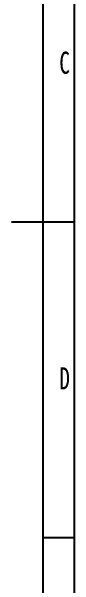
# Model space of a CAD drawing. Header units: millimetres. Extents: x 0 to 420, y 0 to 297.
# Drawn here: x 410 to 420, y 90.9 to 181.9 of the extents above; entities that cross this region are included whole.
import ezdxf

# ---------------------------------------------------------------- set-up
doc = ezdxf.new("R2010")
doc.units = ezdxf.units.MM
for name, color, linetype in [('10', 7, 'Continuous'), ('5', 7, 'Continuous'), ('9', 7, 'Continuous')]:
    doc.layers.add(name, color=color, linetype=linetype)
doc.styles.add('SLDTEXTSTYLE4', font='TXT', dxfattribs={"width": 0.7})

msp = doc.modelspace()

# ---------------------------------------------------------------- linework, layer by layer
at = {"layer": '5', "color": 7, "lineweight": 25}
msp.add_line((415, 5), (415, 292), dxfattribs=at)
at = {"layer": '5', "lineweight": 25}
msp.add_line((420, 148.5), (410, 148.5), dxfattribs=at)
at = {"layer": '5'}
msp.add_line((420, 98.5), (415, 98.5), dxfattribs=at)
at = {"layer": '9', "color": 7}
for p, q in [((420, 148.5), (420, 297)), ((420, 0), (420, 148.5))]:
    msp.add_line(p, q, dxfattribs=at)

# ---------------------------------------------------------------- texts
at = {"layer": '10', "char_height": 3.5, "attachment_point": 2, "style": 'SLDTEXTSTYLE4'}
for s, insert in [('C', (418.427, 175.503)), ('D', (418.43, 125.503))]:
    msp.add_mtext(s, dxfattribs=dict(at, insert=insert))

doc.saveas('drawing.dxf')
